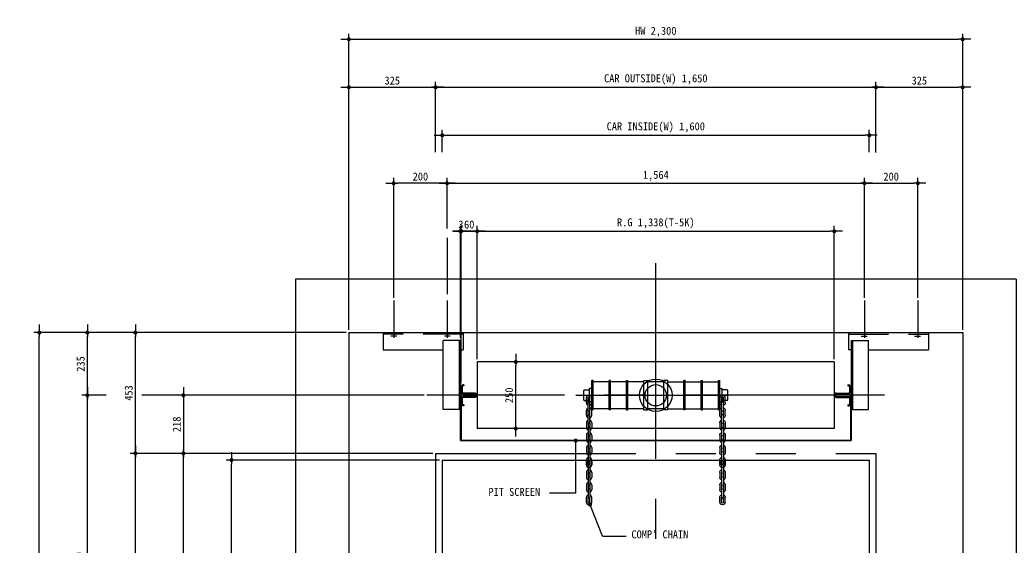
# Model space of a CAD drawing. Extents: x -9109 to 174251, y 57759 to 115528.
# Drawn here: x 125232 to 128964, y 113437 to 115414 of the extents above; entities that cross this region are included whole.
import ezdxf

# ---------------------------------------------------------------- set-up
doc = ezdxf.new("R2010")
doc.units = 0
doc.header["$LTSCALE"] = 600
doc.header["$MEASUREMENT"] = 0
for name, pattern in [('CENTER', [2, 1.25, -0.25, 0.25, -0.25]), ('HIDDEN', [0.375, 0.25, -0.125]), ('PHANTOM', [2.5, 1.25, -0.25, 0.25, -0.25, 0.25, -0.25])]:
    doc.linetypes.add(name, pattern=pattern)
doc.layers.get('0').update_dxf_attribs({"linetype": 'CONTINUOUS'})
for name, color, linetype in [('1', 3, 'CONTINUOUS'), ('2', 4, 'HIDDEN'), ('3', 1, 'CENTER'), ('4', 6, 'PHANTOM'), ('6', 2, 'CONTINUOUS'), ('7', 7, 'CONTINUOUS'), ('A-DIMS', 7, 'CONTINUOUS')]:
    doc.layers.add(name, color=color, linetype=linetype)
doc.layers.add('A-MKXS-LEAD', color=7, linetype='CONTINUOUS', lineweight=25)
doc.layers.add('A-MKXS-TEXT1', color=3, linetype='CONTINUOUS', lineweight=25)
doc.styles.add('HY울릉도L', font='')
doc.styles.add('돋움체', font='')
doc.styles.get('HY울릉도L').set_extended_font_data('Dotum')
doc.styles.get('돋움체').set_extended_font_data('DotumChe')
doc.dimstyles.new('CDIM', dxfattribs={"dimtxt": 3, "dimasz": 1.5, "dimexe": 2, "dimexo": 1, "dimgap": 1, "dimtad": 1, "dimdec": 0, "dimrnd": 0.5, "dimzin": 0, "dimdsep": 32, "dimlunit": 6, "dimtxsty": 'HY울릉도L', "dimblk1": '_CIDOT', "dimblk2": '_CIDOT', "dimsah": 1, "dimcen": 5.5, "dimclrd": 2, "dimclre": 2, "dimclrt": 7, "dimadec": 0, "dimazin": 0, "dimtfac": 1, "dimtdec": 0, "dimtix": 1, "dimtmove": 2, "dimatfit": 1, "dimldrblk": '_CIDOT', "dimfxl": 1, "dimtolj": 1, "dimtzin": 0, "dimlwd": -1, "dimarcsym": 0})

# ---------------------------------------------------------------- blocks, each defined once
blk = doc.blocks.new('_CIDOT')
at = {"color": 0, "linetype": 'ByBlock'}
blk.add_line((2, 0), (-1, 0), dxfattribs=at)
at = {"color": 0, "linetype": 'ByBlock', "const_width": 0.5}
blk.add_lwpolyline([(-0.25, 0, 1), (0.25, 0, 1)], format="xyb", close=True, dxfattribs=at)
blk = doc.blocks.new('*D468')
at = {"layer": 'A-DIMS', "lineweight": -2, "transparency": 16777216}
for p, q in [((126814.4, 114917.8), (126814.4, 115001.6)), ((128414.4, 114918.6), (128414.4, 115001.6))]:
    blk.add_line(p, q, dxfattribs=at)
at = {"layer": 'A-DIMS', "transparency": 16777216}
blk.add_line((126829.4, 114981.6), (128399.4, 114981.6), dxfattribs=at)
at = {"layer": 'A-DIMS', "transparency": 16777216, "xscale": 15, "yscale": 15, "zscale": 15, "rotation": 180}
blk.add_blockref('_CIDOT', (126814.4, 114981.6), dxfattribs=at)
at = {"layer": 'A-DIMS', "transparency": 16777216, "xscale": 15, "yscale": 15, "zscale": 15}
blk.add_blockref('_CIDOT', (128414.4, 114981.6), dxfattribs=at)
at = {"layer": 'A-DIMS', "color": 3, "transparency": 16777216, "insert": (127614.4, 115011.2), "char_height": 30, "attachment_point": 5, "style": '돋움체'}
blk.add_mtext('\\A1;{\\C7;CAR INSIDE(W) 1,600}', dxfattribs=at)
blk = doc.blocks.new('*D469')
at = {"layer": 'A-DIMS', "lineweight": -2, "transparency": 16777216}
for p, q in [((126789.4, 114918.6), (126789.4, 115181.6)), ((128439.4, 114916.6), (128439.4, 115181.6))]:
    blk.add_line(p, q, dxfattribs=at)
at = {"layer": 'A-DIMS', "transparency": 16777216}
blk.add_line((126804.4, 115161.6), (128424.4, 115161.6), dxfattribs=at)
at = {"layer": 'A-DIMS', "transparency": 16777216, "xscale": 15, "yscale": 15, "zscale": 15, "rotation": 180}
blk.add_blockref('_CIDOT', (126789.4, 115161.6), dxfattribs=at)
at = {"layer": 'A-DIMS', "transparency": 16777216, "xscale": 15, "yscale": 15, "zscale": 15}
blk.add_blockref('_CIDOT', (128439.4, 115161.6), dxfattribs=at)
at = {"layer": 'A-DIMS', "color": 3, "transparency": 16777216, "insert": (127614.4, 115191.2), "char_height": 30, "attachment_point": 5, "style": '돋움체'}
blk.add_mtext('\\A1;{\\C7;CAR OUTSIDE(W) 1,650}', dxfattribs=at)
blk = doc.blocks.new('*D485')
at = {"layer": 'A-DIMS', "lineweight": -2, "transparency": 16777216}
for p, q in [((126464.4, 114251.6), (126464.4, 115361.6)), ((128764.4, 114251.6), (128764.4, 115361.6))]:
    blk.add_line(p, q, dxfattribs=at)
at = {"layer": 'A-DIMS', "transparency": 16777216}
blk.add_line((126479.4, 115341.6), (128749.4, 115341.6), dxfattribs=at)
at = {"layer": 'A-DIMS', "transparency": 16777216, "xscale": 15, "yscale": 15, "zscale": 15, "rotation": 180}
blk.add_blockref('_CIDOT', (126464.4, 115341.6), dxfattribs=at)
at = {"layer": 'A-DIMS', "transparency": 16777216, "xscale": 15, "yscale": 15, "zscale": 15}
blk.add_blockref('_CIDOT', (128764.4, 115341.6), dxfattribs=at)
at = {"layer": 'A-DIMS', "color": 3, "transparency": 16777216, "insert": (127614.4, 115369.4), "char_height": 30, "attachment_point": 5, "style": '돋움체'}
blk.add_mtext('\\A1;HW 2,300', dxfattribs=at)
blk = doc.blocks.new('*D470')
at = {"layer": 'A-DIMS', "lineweight": -2, "transparency": 16777216}
for p, q in [((126945.4, 114141.6), (126945.4, 114641.6)), ((128283.4, 114141.6), (128283.4, 114641.6))]:
    blk.add_line(p, q, dxfattribs=at)
at = {"layer": 'A-DIMS', "transparency": 16777216}
blk.add_line((126960.4, 114621.6), (128268.4, 114621.6), dxfattribs=at)
at = {"layer": 'A-DIMS', "transparency": 16777216, "xscale": 15, "yscale": 15, "zscale": 15, "rotation": 180}
blk.add_blockref('_CIDOT', (126945.4, 114621.6), dxfattribs=at)
at = {"layer": 'A-DIMS', "transparency": 16777216, "xscale": 15, "yscale": 15, "zscale": 15}
blk.add_blockref('_CIDOT', (128283.4, 114621.6), dxfattribs=at)
at = {"layer": 'A-DIMS', "color": 3, "transparency": 16777216, "insert": (127614.4, 114651.2), "char_height": 30, "attachment_point": 5, "style": '돋움체'}
blk.add_mtext('\\A1;{\\C7;R.G 1,338(T-5K)}', dxfattribs=at)
blk = doc.blocks.new('*D471')
at = {"layer": 'A-DIMS', "lineweight": -2, "transparency": 16777216}
for p, q in [((128439.4, 114916.6), (128439.4, 115181.6)), ((128764.4, 114251.6), (128764.4, 115181.6))]:
    blk.add_line(p, q, dxfattribs=at)
at = {"layer": 'A-DIMS', "transparency": 16777216}
blk.add_line((128454.4, 115161.6), (128749.4, 115161.6), dxfattribs=at)
at = {"layer": 'A-DIMS', "transparency": 16777216, "xscale": 15, "yscale": 15, "zscale": 15, "rotation": 180}
blk.add_blockref('_CIDOT', (128439.4, 115161.6), dxfattribs=at)
at = {"layer": 'A-DIMS', "transparency": 16777216, "xscale": 15, "yscale": 15, "zscale": 15}
blk.add_blockref('_CIDOT', (128764.4, 115161.6), dxfattribs=at)
at = {"layer": 'A-DIMS', "color": 3, "transparency": 16777216, "insert": (128601.9, 115186.6), "char_height": 30, "attachment_point": 5, "style": '돋움체'}
blk.add_mtext('\\A1;325', dxfattribs=at)
blk = doc.blocks.new('*D486')
at = {"layer": 'A-DIMS', "lineweight": -2, "transparency": 16777216}
for p, q in [((126464.4, 114251.6), (126464.4, 115181.6)), ((126789.4, 114918.6), (126789.4, 115181.6))]:
    blk.add_line(p, q, dxfattribs=at)
at = {"layer": 'A-DIMS', "transparency": 16777216}
blk.add_line((126479.4, 115161.6), (126774.4, 115161.6), dxfattribs=at)
at = {"layer": 'A-DIMS', "transparency": 16777216, "xscale": 15, "yscale": 15, "zscale": 15, "rotation": 180}
blk.add_blockref('_CIDOT', (126464.4, 115161.6), dxfattribs=at)
at = {"layer": 'A-DIMS', "transparency": 16777216, "xscale": 15, "yscale": 15, "zscale": 15}
blk.add_blockref('_CIDOT', (126789.4, 115161.6), dxfattribs=at)
at = {"layer": 'A-DIMS', "color": 3, "transparency": 16777216, "insert": (126626.9, 115186.6), "char_height": 30, "attachment_point": 5, "style": '돋움체'}
blk.add_mtext('\\A1;325', dxfattribs=at)
blk = doc.blocks.new('*D476')
at = {"layer": 'A-DIMS', "lineweight": -2, "transparency": 16777216}
for p, q in [((126832.4, 114639.9), (126832.4, 114821.6)), ((128396.4, 114371.6), (128396.4, 114821.6))]:
    blk.add_line(p, q, dxfattribs=at)
at = {"layer": 'A-DIMS', "transparency": 16777216}
blk.add_line((126847.4, 114801.6), (128381.4, 114801.6), dxfattribs=at)
at = {"layer": 'A-DIMS', "transparency": 16777216, "xscale": 15, "yscale": 15, "zscale": 15, "rotation": 180}
blk.add_blockref('_CIDOT', (126832.4, 114801.6), dxfattribs=at)
at = {"layer": 'A-DIMS', "transparency": 16777216, "xscale": 15, "yscale": 15, "zscale": 15}
blk.add_blockref('_CIDOT', (128396.4, 114801.6), dxfattribs=at)
at = {"layer": 'A-DIMS', "color": 3, "transparency": 16777216, "insert": (127614.4, 114829.4), "char_height": 30, "attachment_point": 5, "style": '돋움체'}
blk.add_mtext('\\A1;1,564', dxfattribs=at)
blk = doc.blocks.new('*D487')
at = {"layer": 'A-DIMS', "lineweight": -2, "transparency": 16777216}
for p, q in [((125554.4, 114006.6), (125464.4, 114006.6)), ((125554.4, 112656.6), (125464.4, 112656.6))]:
    blk.add_line(p, q, dxfattribs=at)
at = {"layer": 'A-DIMS', "transparency": 16777216}
blk.add_line((125484.4, 112671.6), (125484.4, 113991.6), dxfattribs=at)
at = {"layer": 'A-DIMS', "transparency": 16777216, "xscale": 15, "yscale": 15, "zscale": 15}
for p, rotation in [((125484.4, 114006.6), 90), ((125484.4, 112656.6), 270)]:
    blk.add_blockref('_CIDOT', p, dxfattribs=dict(at, rotation=rotation))
at = {"layer": 'A-DIMS', "color": 3, "transparency": 16777216, "insert": (125456.5, 113331.6), "char_height": 30, "attachment_point": 5, "rotation": 90, "style": '돋움체'}
blk.add_mtext('\\A1;{\\C7;CTC 1,350}', dxfattribs=at)
blk = doc.blocks.new('*D488')
at = {"layer": 'A-DIMS', "lineweight": -2, "transparency": 16777216}
for p, q in [((126779.4, 113788.6), (125824.4, 113788.6)), ((125674.4, 112656.6), (125864.4, 112656.6))]:
    blk.add_line(p, q, dxfattribs=at)
at = {"layer": 'A-DIMS', "transparency": 16777216}
blk.add_line((125844.4, 112671.6), (125844.4, 113773.6), dxfattribs=at)
at = {"layer": 'A-DIMS', "transparency": 16777216, "xscale": 15, "yscale": 15, "zscale": 15}
for p, rotation in [((125844.4, 113788.6), 90), ((125844.4, 112656.6), 270)]:
    blk.add_blockref('_CIDOT', p, dxfattribs=dict(at, rotation=rotation))
at = {"layer": 'A-DIMS', "color": 3, "transparency": 16777216, "insert": (125816.5, 113222.6), "char_height": 30, "attachment_point": 5, "rotation": 90, "style": '돋움체'}
blk.add_mtext('\\A1;1,132', dxfattribs=at)
blk = doc.blocks.new('*D489')
at = {"layer": 'A-DIMS', "lineweight": -2, "transparency": 16777216}
for p, q in [((126804.4, 113763.6), (126004.4, 113763.6)), ((126804.4, 111663.6), (126004.4, 111663.6))]:
    blk.add_line(p, q, dxfattribs=at)
at = {"layer": 'A-DIMS', "transparency": 16777216}
blk.add_line((126024.4, 111678.6), (126024.4, 113748.6), dxfattribs=at)
at = {"layer": 'A-DIMS', "transparency": 16777216, "xscale": 15, "yscale": 15, "zscale": 15}
for p, rotation in [((126024.4, 113763.6), 90), ((126024.4, 111663.6), 270)]:
    blk.add_blockref('_CIDOT', p, dxfattribs=dict(at, rotation=rotation))
at = {"layer": 'A-DIMS', "color": 3, "transparency": 16777216, "insert": (125994.8, 112713.6), "char_height": 30, "attachment_point": 5, "rotation": 90, "style": '돋움체'}
blk.add_mtext('\\A1;{\\C7;CAR INSIDE(D) 2,100}', dxfattribs=at)
blk = doc.blocks.new('*D490')
at = {"layer": 'A-DIMS', "lineweight": -2, "transparency": 16777216}
for p, q in [((126779.4, 113788.6), (125644.4, 113788.6)), ((126779.4, 111506.6), (125644.4, 111506.6))]:
    blk.add_line(p, q, dxfattribs=at)
at = {"layer": 'A-DIMS', "transparency": 16777216}
blk.add_line((125664.4, 111521.6), (125664.4, 113773.6), dxfattribs=at)
at = {"layer": 'A-DIMS', "transparency": 16777216, "xscale": 15, "yscale": 15, "zscale": 15}
for p, rotation in [((125664.4, 113788.6), 90), ((125664.4, 111506.6), 270)]:
    blk.add_blockref('_CIDOT', p, dxfattribs=dict(at, rotation=rotation))
at = {"layer": 'A-DIMS', "color": 3, "transparency": 16777216, "insert": (125634.8, 112647.6), "char_height": 30, "attachment_point": 5, "rotation": 90, "style": '돋움체'}
blk.add_mtext('\\A1;{\\C7;CAR OUTSIDE(D) 2,282}', dxfattribs=at)
blk = doc.blocks.new('*D491')
at = {"layer": 'A-DIMS', "lineweight": -2, "transparency": 16777216}
for p, q in [((126263.8, 114241.6), (125284.4, 114241.6)), ((126454.4, 114241.6), (126265, 114241.6)), ((126263.8, 111391.6), (125284.4, 111391.6)), ((126454.4, 111391.6), (126265, 111391.6))]:
    blk.add_line(p, q, dxfattribs=at)
at = {"layer": 'A-DIMS', "transparency": 16777216}
blk.add_line((125304.4, 111406.6), (125304.4, 114226.6), dxfattribs=at)
at = {"layer": 'A-DIMS', "transparency": 16777216, "xscale": 15, "yscale": 15, "zscale": 15}
for p, rotation in [((125304.4, 114241.6), 90), ((125304.4, 111391.6), 270)]:
    blk.add_blockref('_CIDOT', p, dxfattribs=dict(at, rotation=rotation))
at = {"layer": 'A-DIMS', "color": 3, "transparency": 16777216, "insert": (125276.5, 112816.6), "char_height": 30, "attachment_point": 5, "rotation": 90, "style": '돋움체'}
blk.add_mtext('\\A1;HD 2,850', dxfattribs=at)
blk = doc.blocks.new('*D492')
at = {"layer": 'A-DIMS', "lineweight": -2, "transparency": 16777216}
for p, q in [((126746.8, 114006.6), (125824.4, 114006.6)), ((126779.4, 113788.6), (125824.4, 113788.6))]:
    blk.add_line(p, q, dxfattribs=at)
at = {"layer": 'A-DIMS', "transparency": 16777216}
blk.add_line((125844.4, 113991.6), (125844.4, 113803.6), dxfattribs=at)
at = {"layer": 'A-DIMS', "transparency": 16777216, "xscale": 15, "yscale": 15, "zscale": 15}
for p, rotation in [((125844.4, 114006.6), 90), ((125844.4, 113788.6), 270)]:
    blk.add_blockref('_CIDOT', p, dxfattribs=dict(at, rotation=rotation))
at = {"layer": 'A-DIMS', "color": 3, "transparency": 16777216, "insert": (125819.4, 113897.6), "char_height": 30, "attachment_point": 5, "rotation": 90, "style": '돋움체'}
blk.add_mtext('\\A1;218', dxfattribs=at)
blk = doc.blocks.new('*D493')
at = {"layer": 'A-DIMS', "lineweight": -2, "transparency": 16777216}
for p, q in [((126263.8, 114241.6), (125644.4, 114241.6)), ((126454.4, 114241.6), (126265, 114241.6)), ((126263.8, 113788.6), (125644.4, 113788.6)), ((126463.8, 113788.6), (126265, 113788.6)), ((126779.4, 113788.6), (126465, 113788.6))]:
    blk.add_line(p, q, dxfattribs=at)
at = {"layer": 'A-DIMS', "transparency": 16777216}
blk.add_line((125664.4, 113803.6), (125664.4, 114226.6), dxfattribs=at)
at = {"layer": 'A-DIMS', "transparency": 16777216, "xscale": 15, "yscale": 15, "zscale": 15}
for p, rotation in [((125664.4, 114241.6), 90), ((125664.4, 113788.6), 270)]:
    blk.add_blockref('_CIDOT', p, dxfattribs=dict(at, rotation=rotation))
at = {"layer": 'A-DIMS', "color": 3, "transparency": 16777216, "insert": (125639.4, 114015.1), "char_height": 30, "attachment_point": 5, "rotation": 90, "style": '돋움체'}
blk.add_mtext('\\A1;453', dxfattribs=at)
blk = doc.blocks.new('*D447')
at = {"layer": 'A-DIMS', "lineweight": -2, "transparency": 16777216}
for p, q in [((126885.4, 114055.6), (126885.4, 114641.6)), ((126945.4, 114141.6), (126945.4, 114641.6))]:
    blk.add_line(p, q, dxfattribs=at)
at = {"layer": 'A-DIMS', "transparency": 16777216}
blk.add_line((126930.4, 114621.6), (126900.4, 114621.6), dxfattribs=at)
at = {"layer": 'A-DIMS', "transparency": 16777216, "xscale": 15, "yscale": 15, "zscale": 15, "rotation": 180}
blk.add_blockref('_CIDOT', (126885.4, 114621.6), dxfattribs=at)
at = {"layer": 'A-DIMS', "transparency": 16777216, "xscale": 15, "yscale": 15, "zscale": 15}
blk.add_blockref('_CIDOT', (126945.4, 114621.6), dxfattribs=at)
at = {"layer": 'A-DIMS', "color": 3, "transparency": 16777216, "insert": (126915.4, 114646.6), "char_height": 30, "attachment_point": 5, "style": '돋움체'}
blk.add_mtext('\\A1;60', dxfattribs=at)
blk = doc.blocks.new('*D448')
at = {"layer": 'A-DIMS', "lineweight": -2, "transparency": 16777216}
for p, q in [((126882.4, 114221.6), (126882.4, 114641.6)), ((126885.4, 114055.6), (126885.4, 114641.6))]:
    blk.add_line(p, q, dxfattribs=at)
at = {"layer": 'A-DIMS', "transparency": 16777216}
for p, q in [((126867.4, 114621.6), (126852.4, 114621.6)), ((126885.4, 114621.6), (126882.4, 114621.6)), ((126900.4, 114621.6), (126915.4, 114621.6))]:
    blk.add_line(p, q, dxfattribs=at)
at = {"layer": 'A-DIMS', "transparency": 16777216, "xscale": 15, "yscale": 15, "zscale": 15, "rotation": 180}
blk.add_blockref('_CIDOT', (126885.4, 114621.6), dxfattribs=at)
at = {"layer": 'A-DIMS', "transparency": 16777216, "xscale": 15, "yscale": 15, "zscale": 15}
blk.add_blockref('_CIDOT', (126882.4, 114621.6), dxfattribs=at)
at = {"layer": 'A-DIMS', "color": 3, "transparency": 16777216, "insert": (126883.9, 114646.6), "char_height": 30, "attachment_point": 5, "style": '돋움체'}
blk.add_mtext('\\A1;3', dxfattribs=at)
blk = doc.blocks.new('*D484')
at = {"layer": 'A-DIMS', "lineweight": -2, "transparency": 16777216}
for p, q in [((126263.8, 114241.6), (125464.4, 114241.6)), ((126454.4, 114241.6), (126265, 114241.6)), ((125554.4, 114006.6), (125464.4, 114006.6))]:
    blk.add_line(p, q, dxfattribs=at)
at = {"layer": 'A-DIMS', "transparency": 16777216}
blk.add_line((125484.4, 114021.6), (125484.4, 114226.6), dxfattribs=at)
at = {"layer": 'A-DIMS', "transparency": 16777216, "xscale": 15, "yscale": 15, "zscale": 15}
for p, rotation in [((125484.4, 114241.6), 90), ((125484.4, 114006.6), 270)]:
    blk.add_blockref('_CIDOT', p, dxfattribs=dict(at, rotation=rotation))
at = {"layer": 'A-DIMS', "color": 3, "transparency": 16777216, "insert": (125459.4, 114124.1), "char_height": 30, "attachment_point": 5, "rotation": 90, "style": '돋움체'}
blk.add_mtext('\\A1;235', dxfattribs=at)
blk = doc.blocks.new('6본(GM2)')
at = {"layer": '2'}
for p, q in [((-240, -55), (-240, 55)), ((-235, 55), (-240, 55)), ((-235, -55), (-235, 55)), ((-175, 51), (-235, 51)), ((-175, -55), (-175, 55)), ((-170, 55), (-175, 55)), ((-170, -55), (-170, 55)), ((-110, 51), (-170, 51)), ((-110, -55), (-110, 55)), ((-110, 55), (-105, 55)), ((-105, -55), (-105, 55)), ((-45, 51), (-105, 51)), ((-45, -55), (-45, 55)), ((-45, 55), (-30, 55)), ((-30, -55), (-30, 55)), ((30, 51), (-30, 51)), ((30, -55), (30, 55)), ((45, 55), (30, 55)), ((45, -55), (45, 55)), ((45, 51), (105, 51)), ((105, -55), (105, 55)), ((110, 55), (105, 55)), ((110, -55), (110, 55)), ((110, 51), (170, 51)), ((170, -55), (170, 55)), ((170, 55), (175, 55)), ((175, -55), (175, 55)), ((175, 51), (235, 51)), ((235, -55), (235, 55)), ((235, 55), (240, 55)), ((240, -55), (240, 55)), ((-270, 18), (-268, 20)), ((-270, -18), (-270, 18)), ((-268, 20), (-248.8, 20)), ((-248.8, -25), (-248.8, 25)), ((-240, 25), (-248.8, 25)), ((240, 25), (248.8, 25)), ((248.8, -25), (248.8, 25)), ((268, 20), (248.8, 20)), ((270, 18), (268, 20)), ((270, -18), (270, 18)), ((-268, -20), (-270, -18)), ((-268, -20), (-248.8, -20)), ((-240, -25), (-248.8, -25)), ((240, -25), (248.8, -25)), ((268, -20), (248.8, -20)), ((268, -20), (270, -18)), ((-235, -55), (-240, -55)), ((-175, -51), (-235, -51)), ((-170, -55), (-175, -55)), ((-110, -51), (-170, -51)), ((-110, -55), (-105, -55)), ((-45, -51), (-105, -51)), ((-45, -55), (-30, -55)), ((30, -51), (-30, -51)), ((45, -55), (30, -55)), ((45, -51), (105, -51)), ((110, -55), (105, -55)), ((110, -51), (170, -51)), ((170, -55), (175, -55)), ((175, -51), (235, -51)), ((235, -55), (240, -55))]:
    blk.add_line(p, q, dxfattribs=at)
at = {"layer": '3'}
blk.add_line((-300, 0), (270, 0), dxfattribs=at)
blk = doc.blocks.new('*D464')
at = {"layer": 'A-DIMS', "lineweight": -2, "transparency": 16777216}
for p, q in [((126632.4, 114371.6), (126632.4, 114821.6)), ((126832.4, 114631.6), (126832.4, 114821.6))]:
    blk.add_line(p, q, dxfattribs=at)
at = {"layer": 'A-DIMS', "transparency": 16777216}
blk.add_line((126817.4, 114801.6), (126647.4, 114801.6), dxfattribs=at)
at = {"layer": 'A-DIMS', "transparency": 16777216, "xscale": 15, "yscale": 15, "zscale": 15, "rotation": 180}
blk.add_blockref('_CIDOT', (126632.4, 114801.6), dxfattribs=at)
at = {"layer": 'A-DIMS', "transparency": 16777216, "xscale": 15, "yscale": 15, "zscale": 15}
blk.add_blockref('_CIDOT', (126832.4, 114801.6), dxfattribs=at)
at = {"layer": 'A-DIMS', "color": 3, "transparency": 16777216, "insert": (126732.4, 114826.6), "char_height": 30, "attachment_point": 5, "style": '돋움체'}
blk.add_mtext('\\A1;200', dxfattribs=at)
blk = doc.blocks.new('*D465')
at = {"layer": 'A-DIMS', "lineweight": -2, "transparency": 16777216}
for p, q in [((128396.4, 114371.6), (128396.4, 114821.6)), ((128596.4, 114371.6), (128596.4, 114821.6))]:
    blk.add_line(p, q, dxfattribs=at)
at = {"layer": 'A-DIMS', "transparency": 16777216}
blk.add_line((128411.4, 114801.6), (128581.4, 114801.6), dxfattribs=at)
at = {"layer": 'A-DIMS', "transparency": 16777216, "xscale": 15, "yscale": 15, "zscale": 15, "rotation": 180}
blk.add_blockref('_CIDOT', (128396.4, 114801.6), dxfattribs=at)
at = {"layer": 'A-DIMS', "transparency": 16777216, "xscale": 15, "yscale": 15, "zscale": 15}
blk.add_blockref('_CIDOT', (128596.4, 114801.6), dxfattribs=at)
at = {"layer": 'A-DIMS', "color": 3, "transparency": 16777216, "insert": (128496.4, 114826.6), "char_height": 30, "attachment_point": 5, "style": '돋움체'}
blk.add_mtext('\\A1;200', dxfattribs=at)
blk = doc.blocks.new('T-5K')
at = {"layer": '1'}
for p, q in [((-10, 39), (-6.2, 39)), ((-10, 39), (-10, 35.8)), ((-51.8, 8.2), (-6.2, 8.2)), ((-51.8, 5), (-6.2, 5)), ((-10, 35.8), (-6.2, 35.8)), ((-3.2, 32.8), (-3.2, 11.2)), ((0, 32.8), (0, 11.2)), ((-51.8, -5), (-6.2, -5)), ((-51.8, -8.2), (-6.2, -8.2)), ((-10, -35.8), (-6.2, -35.8)), ((-10, -35.8), (-10, -39)), ((-3.2, -11.2), (-3.2, -32.8)), ((0, -11.2), (0, -32.8)), ((-10, -39), (-6.2, -39))]:
    blk.add_line(p, q, dxfattribs=at)
for centre, radius, start, end in [((-6.2, 32.8), 6.2, 0, 90), ((-51.8, 0), 8.2, 90, 270), ((-51.8, 0), 5, 90, 270), ((-6.2, 32.8), 3, 0, 90), ((-6.2, 11.2), 3, 270, 0), ((-6.2, 11.2), 6.2, 270, 0), ((-6.2, -11.2), 6.2, 0, 90), ((-6.2, -11.2), 3, 0, 90), ((-6.2, -32.8), 3, 270, 0), ((-6.2, -32.8), 6.2, 270, 0)]:
    blk.add_arc(centre, radius, start, end, dxfattribs=at)
blk = doc.blocks.new('A$C0A223C6D')
at = {"color": 3}
for p, q in [((-10, -18.4), (-10, 0)), ((-3.4, -18.4), (-3.4, 0)), ((3.4, -18.4), (3.4, 0)), ((10, -18.4), (10, 0)), ((-3.4, -46.6), (-3.4, -18.4)), ((3.4, -46.6), (3.4, -18.4)), ((-10, -65), (-10, -46.6)), ((-3.4, -74.8), (-3.4, -46.6)), ((-3.4, -65), (-3.4, -46.6)), ((3.4, -74.8), (3.4, -46.6)), ((3.4, -65), (3.4, -46.6)), ((10, -65), (10, -46.6)), ((-10, -93.2), (-10, -111.5)), ((-3.4, -93.2), (-3.4, -74.8)), ((-3.4, -93.2), (-3.4, -111.5)), ((-3.4, -111.5), (-3.4, -129.9)), ((3.4, -93.2), (3.4, -74.8)), ((3.4, -93.2), (3.4, -111.5)), ((3.4, -111.5), (3.4, -129.9)), ((10, -93.2), (10, -111.5)), ((-10, -139.7), (-10, -158.1)), ((-3.4, -129.9), (-3.4, -158.1)), ((-3.4, -139.7), (-3.4, -158.1)), ((3.4, -129.9), (3.4, -158.1)), ((3.4, -139.7), (3.4, -158.1)), ((10, -139.7), (10, -158.1)), ((-10, -186.3), (-10, -204.7)), ((-3.4, -158.1), (-3.4, -232.8)), ((-3.4, -176.5), (-3.4, -204.7)), ((-3.4, -186.3), (-3.4, -204.7)), ((3.4, -158.1), (3.4, -232.8)), ((3.4, -176.5), (3.4, -204.7)), ((3.4, -186.3), (3.4, -204.7)), ((10, -186.3), (10, -204.7)), ((-10, -251.2), (-10, -232.8)), ((-10, -232.9), (-10, -251.3)), ((-3.4, -251.2), (-3.4, -232.8)), ((-3.4, -232.9), (-3.4, -251.3)), ((-3.4, -251.3), (-3.4, -269.6)), ((3.4, -251.2), (3.4, -232.8)), ((3.4, -232.9), (3.4, -251.3)), ((3.4, -251.3), (3.4, -269.6)), ((10, -251.2), (10, -232.8)), ((10, -232.9), (10, -251.3)), ((-10, -279.5), (-10, -297.9)), ((-3.4, -269.6), (-3.4, -297.9)), ((-3.4, -279.5), (-3.4, -297.9)), ((-3.4, -297.9), (-3.4, -372.6)), ((3.4, -269.6), (3.4, -297.9)), ((3.4, -279.5), (3.4, -297.9)), ((3.4, -297.9), (3.4, -372.6)), ((10, -279.5), (10, -297.9)), ((-10, -326.1), (-10, -344.4)), ((-3.4, -316.2), (-3.4, -344.4)), ((-3.4, -326.1), (-3.4, -344.4)), ((3.4, -316.2), (3.4, -344.4)), ((3.4, -326.1), (3.4, -344.4)), ((10, -326.1), (10, -344.4)), ((-10, -391), (-10, -372.6)), ((-3.4, -391), (-3.4, -372.6)), ((3.4, -391), (3.4, -372.6)), ((10, -391), (10, -372.6))]:
    blk.add_line(p, q, dxfattribs=at)
for centre, radius, start, end in [((0, 0), 10, 0, 180), ((0, 0), 3.38, 0, 180), ((0, -18.4), 10, 180, 250.2664), ((0, -46.6), 10, 109.7336, 180), ((0, -18.4), 3.38, 0, 180), ((0, -18.4), 10, 289.7336, 0), ((0, -46.6), 10, 0, 70.2664), ((0, -65), 10, 180, 250.2664), ((0, -46.6), 3.38, 180, 0), ((0, -65), 3.38, 0, 180), ((0, -65), 10, 289.7336, 0), ((0, -93.1), 10, 109.7336, 180), ((0, -111.5), 10, 180, 250.2664), ((0, -93.2), 3.38, 180, 0), ((0, -111.5), 3.38, 0, 180), ((0, -93.1), 10, 0, 70.2664), ((0, -111.5), 10, 289.7336, 0), ((0, -139.7), 10, 109.7336, 180), ((0, -139.7), 3.38, 180, 0), ((0, -139.7), 10, 0, 70.2664), ((0, -158.1), 10, 180, 250.2664), ((0, -186.3), 10, 109.7336, 180), ((0, -158.1), 3.38, 0, 180), ((0, -186.3), 3.38, 180, 0), ((0, -158.1), 10, 289.7336, 0), ((0, -186.3), 10, 0, 70.2664), ((0, -204.7), 10, 180, 250.2664), ((0, -232.8), 10, 109.7336, 180), ((0, -232.8), 10, 109.7336, 180), ((0, -204.7), 3.38, 0, 180), ((0, -204.7), 10, 289.7336, 0), ((0, -232.8), 10, 0, 70.2664), ((0, -232.8), 10, 0, 70.2664), ((0, -251.2), 10, 180, 0), ((0, -232.9), 3.38, 180, 0), ((0, -251.3), 3.38, 0, 180), ((0, -279.4), 10, 109.7336, 180), ((0, -297.9), 10, 180, 250.2664), ((0, -279.5), 3.38, 180, 0), ((0, -297.9), 3.38, 0, 180), ((0, -279.4), 10, 0, 70.2664), ((0, -297.9), 10, 289.7336, 0), ((0, -326), 10, 109.7336, 180), ((0, -326.1), 3.38, 180, 0), ((0, -326), 10, 0, 70.2664), ((0, -344.4), 10, 180, 250.2664), ((0, -372.6), 10, 109.7336, 180), ((0, -344.4), 3.38, 0, 180), ((0, -344.4), 10, 289.7336, 0), ((0, -372.6), 10, 0, 70.2664), ((0, -391), 10, 180, 0), ((0, -377.6), 3.38, 0, 180), ((0, -391), 3.38, 180, 0)]:
    blk.add_arc(centre, radius, start, end, dxfattribs=at)

msp = doc.modelspace()

# ---------------------------------------------------------------- linework, layer by layer
for p, q in [((126464.4, 114241.6), (126464.4, 111391.6)), ((126464.4, 114241.6), (128764.4, 114241.6)), ((128764.4, 114241.6), (128764.4, 111391.6)), ((126814.4, 113763.6), (128414.4, 113763.6)), ((126814.4, 113763.6), (126814.4, 111663.6)), ((128414.4, 113763.6), (128414.4, 111663.6))]:
    msp.add_line(p, q)
at = {"layer": '1', "color": 7}
for p, q in [((126632.4, 114361.6), (126632.4, 114222)), ((126832.4, 114361.6), (126832.4, 114222)), ((128396.4, 114361.6), (128396.4, 114222)), ((128596.4, 114361.6), (128596.4, 114222)), ((126644.5, 114228.2), (126622.1, 114228.2)), ((126844.5, 114228.2), (126822.1, 114228.2)), ((128384.3, 114228.2), (128406.7, 114228.2)), ((128584.3, 114228.2), (128606.7, 114228.2))]:
    msp.add_line(p, q, dxfattribs=at)
at = {"layer": '1'}
for p, q in [((126592.4, 114241.6), (126592.4, 114176.6)), ((126892.4, 114241.6), (126892.4, 114176.6)), ((128336.4, 114241.6), (128336.4, 114176.6)), ((128636.4, 114241.6), (128636.4, 114176.6)), ((126817.4, 113952.7), (126817.4, 114211.6)), ((126882.4, 114211.6), (126817.4, 114211.6)), ((126877.4, 114211.6), (126877.4, 113952.7)), ((126882.4, 114211.6), (126882.4, 113952.7)), ((128346.4, 114211.6), (128346.4, 113952.7)), ((128346.4, 114211.6), (128411.4, 114211.6)), ((128351.4, 114211.6), (128351.4, 113952.7)), ((128411.4, 113952.7), (128411.4, 114211.6)), ((126592.4, 114176.6), (126817.4, 114176.6)), ((126882.4, 114176.6), (126892.4, 114176.6)), ((126882.4, 114176.6), (126892.4, 114176.6)), ((128346.4, 114176.6), (128336.4, 114176.6)), ((128346.4, 114176.6), (128336.4, 114176.6)), ((128411.4, 114176.6), (128636.4, 114176.6)), ((128283.4, 114131.6), (126945.4, 114131.6)), ((126945.4, 114131.6), (126945.4, 113881.6)), ((128283.4, 114131.6), (128283.4, 113881.6)), ((126882.4, 113952.7), (126817.4, 113952.7)), ((128346.4, 113952.7), (128411.4, 113952.7)), ((128283.4, 113881.6), (126945.4, 113881.6))]:
    msp.add_line(p, q, dxfattribs=at)
for radius in [61, 61, 40]:
    msp.add_circle((127614.4, 114006.6), radius, dxfattribs=at)
at = {"layer": '2'}
for p, q in [((126892.4, 114235.6), (126592.4, 114235.6)), ((128336.4, 114235.6), (128636.4, 114235.6))]:
    msp.add_line(p, q, dxfattribs=at)
at = {"layer": '3'}
for p, q in [((127614.4, 111368.5), (127614.4, 114501.6)), ((128472, 114006.6), (126756.8, 114006.6))]:
    msp.add_line(p, q, dxfattribs=at)
at = {"layer": '4'}
for p, q in [((126789.4, 113788.6), (126789.4, 111506.6)), ((126789.4, 113788.6), (128439.4, 113788.6)), ((128439.4, 113788.6), (128439.4, 111506.6))]:
    msp.add_line(p, q, dxfattribs=at)
at = {"layer": '6'}
for p, q in [((126882.4, 113836.6), (126882.4, 114006.6)), ((126883.9, 114006.6), (126883.9, 113836.6)), ((126885.4, 114006.6), (126885.4, 113836.6)), ((128343.4, 114006.6), (128343.4, 113838.8)), ((128344.9, 114006.6), (128344.9, 113837.7)), ((128346.4, 114006.6), (128346.4, 113836.6)), ((126882.4, 113838.8), (128343.4, 113838.8)), ((126882.4, 113837.7), (128344.9, 113837.7)), ((126882.4, 113836.6), (128346.4, 113836.6))]:
    msp.add_line(p, q, dxfattribs=at)
at = {"layer": '7'}
msp.add_line((128964.4, 114441.6), (128964.4, 111191.6), dxfattribs=at)
at = {"layer": 'A-DIMS'}
for p, q in [((126832.4, 114597.6), (126832.4, 114385.6)), ((126264.4, 114441.6), (126264.4, 111191.6)), ((128964.4, 114441.6), (126264.4, 114441.6)), ((127114.8, 114131.6), (127069.8, 114131.6)), ((127089.8, 113896.6), (127089.8, 114116.6)), ((125844.4, 114006.6), (125688.4, 114006.6)), ((127114.8, 113881.6), (127069.8, 113881.6))]:
    msp.add_line(p, q, dxfattribs=at)
at = {"layer": 'A-MKXS-LEAD'}
for p, q in [((127215.6, 113640.9), (127314.4, 113640.9)), ((127414.5, 113478.1), (127503.6, 113478.1))]:
    msp.add_line(p, q, dxfattribs=at)
at = {"layer": 'A-MKXS-LEAD', "const_width": 7.5}
for points in [[(127310.7, 113836.6, 1), (127318.2, 113836.6, 1)], [(127364.3, 113596.3, 1), (127371.8, 113596.3, 1)]]:
    msp.add_lwpolyline(points, format="xyb", close=True, dxfattribs=at)
at = {"layer": 'A-MKXS-LEAD'}
for points in [[(127314.4, 113640.9), (127314.4, 113836.6)], [(127414.5, 113478.1), (127368.1, 113596.3)]]:
    msp.add_lwpolyline(points, dxfattribs=at)

# ---------------------------------------------------------------- block references
for name, p in [('6본(GM2)', (127614.4, 114006.6)), ('A$C0A223C6D', (127364.4, 113996.6))]:
    msp.add_blockref(name, p)
at = {"xscale": -1}
msp.add_blockref('A$C0A223C6D', (127864.4, 113996.6), dxfattribs=at)
at = {"layer": '1', "xscale": -1}
msp.add_blockref('T-5K', (126885.4, 114006.6), dxfattribs=at)
at = {"layer": '1'}
msp.add_blockref('T-5K', (128343.4, 114006.6), dxfattribs=at)
at = {"layer": 'A-DIMS', "xscale": 15, "yscale": 15, "zscale": 15}
for p, rotation in [((127089.8, 114131.6), 90), ((127089.8, 113881.6), 270)]:
    msp.add_blockref('_CIDOT', p, dxfattribs=dict(at, rotation=rotation))

# ---------------------------------------------------------------- texts
at = {"layer": 'A-DIMS', "color": 3, "insert": (127064.8, 114006.6), "char_height": 30, "attachment_point": 5, "rotation": 90, "style": '돋움체'}
msp.add_mtext('\\A1;250', dxfattribs=at)
at = {"layer": 'A-MKXS-TEXT1', "style": '돋움체'}
for s, p in [('PIT SCREEN', (126987.3, 113629.2)), ("COMP' CHAIN", (127523.1, 113470))]:
    msp.add_text(s, height=30, dxfattribs=at).set_placement(p)

# ---------------------------------------------------------------- dimensions: what is measured, and where the dimension line sits
at = {"layer": 'A-DIMS'}
for base, p1, p2, text, picture, middle in [((128764.4, 115341.6), (126464.4, 114241.6), (128764.4, 114241.6), 'HW <>', '*D485', (127614.4, 115369.4)), ((128439.4, 115161.6), (126789.4, 114908.6), (128439.4, 114906.6), '{\\C7;CAR OUTSIDE(W) <>}', '*D469', (127614.4, 115191.2)), ((128414.4, 114981.6), (126814.4, 114907.8), (128414.4, 114908.6), '{\\C7;CAR INSIDE(W) <>}', '*D468', (127614.4, 115011.2)), ((128283.4, 114621.6), (126945.4, 114131.6), (128283.4, 114131.6), '{\\C7;R.G <>(T-5K)}', '*D470', (127614.4, 114651.2))]:
    dim = msp.add_linear_dim(base=base, p1=p1, p2=p2, text=text, dimstyle='CDIM', override={"dimscale": 10, "dimtxsty": '돋움체', "dimclrd": 256, "dimclre": 256, "dimclrt": 3}, dxfattribs=at)
    dim.commit()
    dim.dimension.update_dxf_attribs({"geometry": picture, "text_midpoint": middle})
for base, p1, p2, picture, middle in [((126789.4, 115161.6), (126464.4, 114241.6), (126789.4, 114908.6), '*D486', (126626.9, 115186.6)), ((128764.4, 115161.6), (128439.4, 114906.6), (128764.4, 114241.6), '*D471', (128601.9, 115186.6)), ((126632.4, 114801.6), (126832.4, 114621.6), (126632.4, 114361.6), '*D464', (126732.4, 114826.6)), ((128396.4, 114801.6), (126832.4, 114629.9), (128396.4, 114361.6), '*D476', (127614.4, 114829.4)), ((128596.4, 114801.6), (128396.4, 114361.6), (128596.4, 114361.6), '*D465', (128496.4, 114826.6)), ((126882.4, 114621.6), (126885.4, 114045.6), (126882.4, 114211.6), '*D448', (126883.9, 114646.6)), ((126885.4, 114621.6), (126945.4, 114131.6), (126885.4, 114045.6), '*D447', (126915.4, 114646.6))]:
    dim = msp.add_linear_dim(base=base, p1=p1, p2=p2, dimstyle='CDIM', override={"dimscale": 10, "dimtxsty": '돋움체', "dimclrd": 256, "dimclre": 256, "dimclrt": 3}, dxfattribs=at)
    dim.commit()
    dim.dimension.update_dxf_attribs({"geometry": picture, "text_midpoint": middle})
for base, p1, p2, text, picture, middle in [((125304.4, 114241.6), (126464.4, 111391.6), (126464.4, 114241.6), 'HD <>', '*D491', (125276.5, 112816.6)), ((125484.4, 114006.6), (125564.4, 112656.6), (125564.4, 114006.6), '{\\C7;CTC <>}', '*D487', (125456.5, 113331.6)), ((125664.4, 113788.6), (126789.4, 111506.6), (126789.4, 113788.6), '{\\C7;CAR OUTSIDE(D) <>}', '*D490', (125634.8, 112647.6)), ((126024.4, 113763.6), (126814.4, 111663.6), (126814.4, 113763.6), '{\\C7;CAR INSIDE(D) <>}', '*D489', (125994.8, 112713.6))]:
    dim = msp.add_linear_dim(base=base, p1=p1, p2=p2, angle=90, text=text, dimstyle='CDIM', override={"dimscale": 10, "dimtxsty": '돋움체', "dimclrd": 256, "dimclre": 256, "dimclrt": 3}, dxfattribs=at)
    dim.commit()
    dim.dimension.update_dxf_attribs({"geometry": picture, "text_midpoint": middle})
for base, p1, p2, picture, middle in [((125484.4, 114241.6), (125564.4, 114006.6), (126464.4, 114241.6), '*D484', (125459.4, 114124.1)), ((125664.4, 114241.6), (126789.4, 113788.6), (126464.4, 114241.6), '*D493', (125639.4, 114015.1)), ((125844.4, 113788.6), (126756.8, 114006.6), (126789.4, 113788.6), '*D492', (125819.4, 113897.6)), ((125844.4, 113788.6), (125664.4, 112656.6), (126789.4, 113788.6), '*D488', (125816.5, 113222.6))]:
    dim = msp.add_linear_dim(base=base, p1=p1, p2=p2, angle=90, dimstyle='CDIM', override={"dimscale": 10, "dimtxsty": '돋움체', "dimclrd": 256, "dimclre": 256, "dimclrt": 3}, dxfattribs=at)
    dim.commit()
    dim.dimension.update_dxf_attribs({"geometry": picture, "text_midpoint": middle})

doc.saveas('drawing.dxf')
